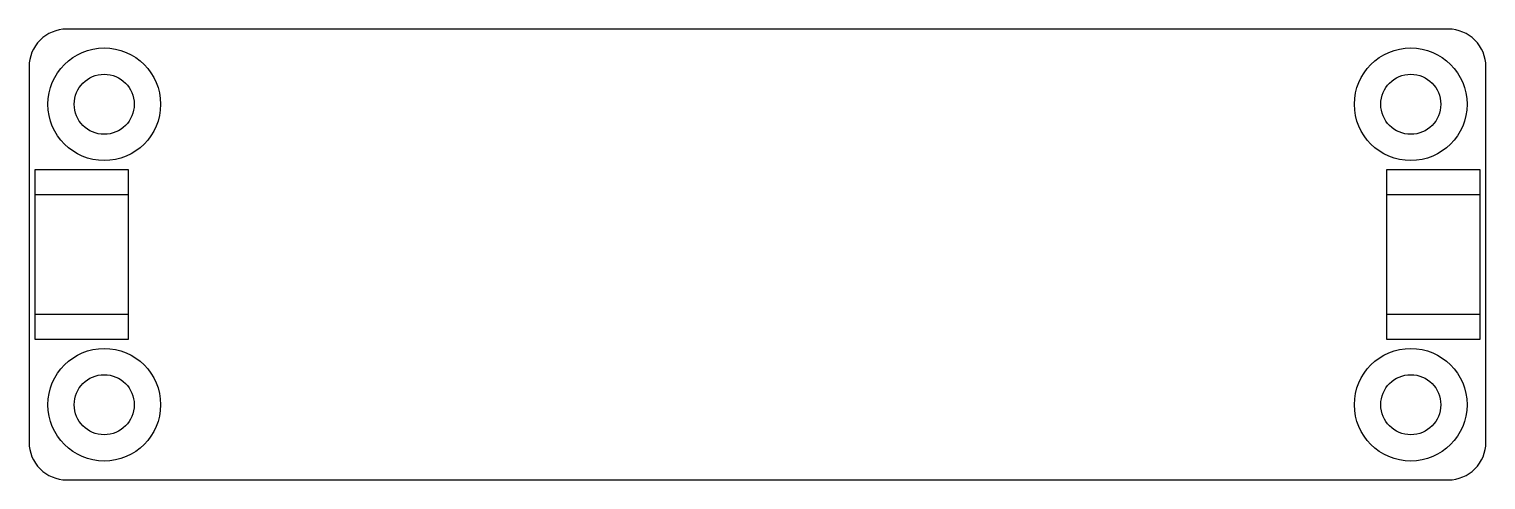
# Model space of a CAD drawing. Header units: millimetres. Extents: x -6.3 to 71.3, y -12 to 12.
import ezdxf

# ---------------------------------------------------------------- set-up
doc = ezdxf.new("R2010")
doc.units = ezdxf.units.MM
for name, color, linetype in [('BOARD_OUTLINE', 5, 'Continuous'), ('CONNECTOR', 140, 'Continuous'), ('KEEP_OUT', 40, 'Continuous'), ('MOUNTING_HOLES', 8, 'Continuous')]:
    doc.layers.add(name, color=color, linetype=linetype)

msp = doc.modelspace()

# ---------------------------------------------------------------- linework, layer by layer
at = {"layer": 'BOARD_OUTLINE'}
msp.add_lwpolyline([(-4.3, -12), (69.3, -12, 0.414214), (71.3, -10), (71.3, 10, 0.414214), (69.3, 12), (-4.3, 12, 0.414214), (-6.3, 10), (-6.3, -10, 0.414214)], format="xyb", close=True, dxfattribs=at)
at = {"layer": 'CONNECTOR'}
for points in [[(-6, -3.175), (-1, -3.175), (-1, 3.175), (-6, 3.175)], [(66, -3.175), (71, -3.175), (71, 3.175), (66, 3.175)]]:
    msp.add_lwpolyline(points, close=True, dxfattribs=at)
at = {"layer": 'KEEP_OUT'}
for points in [[(-6, -4.5), (-1, -4.5), (-1, 4.5), (-6, 4.5)], [(66, -4.5), (71, -4.5), (71, 4.5), (66, 4.5)]]:
    msp.add_lwpolyline(points, close=True, dxfattribs=at)
for centre in [(-2.3, 8), (67.3, 8), (-2.3, -8), (67.3, -8)]:
    msp.add_circle(centre, 3, dxfattribs=at)
at = {"layer": 'MOUNTING_HOLES'}
for centre in [(-2.3, 8), (67.3, 8), (-2.3, -8), (67.3, -8)]:
    msp.add_circle(centre, 1.6, dxfattribs=at)

doc.saveas('drawing.dxf')
